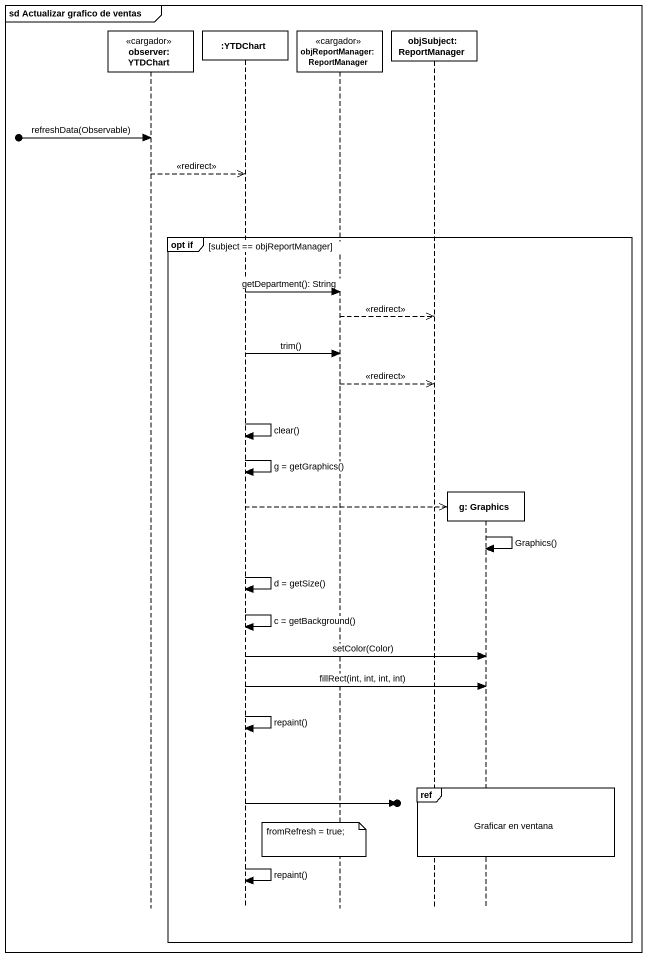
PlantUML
@startuml
mainframe sd Actualizar grafico de ventas
hide footbox
participant "observer: YTDChart" as observer_YTDChart <<cargador>>
participant ":YTDChart" as YTDChart
participant "objReportManager: ReportManager" as objReportManager <<cargador>>
participant "objSubject: ReportManager" as objSubject_ReportManager
participant "g: Graphics" as g_Graphics

[o-> observer_YTDChart : refreshData(Observable)
observer_YTDChart -->> YTDChart : <<redirect>>
group opt if [subject == objReportManager]
  YTDChart -> objReportManager : getDepartment(): String
  objReportManager -->> objSubject_ReportManager : <<redirect>>
  YTDChart -> objReportManager : trim()
  objReportManager -->> objSubject_ReportManager : <<redirect>>
  YTDChart -> YTDChart : clear()
  YTDChart -> YTDChart : g = getGraphics()
  YTDChart -->> g_Graphics **
  g_Graphics -> g_Graphics : Graphics()
  YTDChart -> YTDChart : d = getSize()
  YTDChart -> YTDChart : c = getBackground()
  YTDChart -> g_Graphics : setColor(Color)
  YTDChart -> g_Graphics : fillRect(int, int, int, int)
  YTDChart -> YTDChart : repaint()
  ref over objSubject_ReportManager, g_Graphics : Graficar en ventana
  YTDChart ->o]
  note over objReportManager : fromRefresh = true;
  YTDChart -> YTDChart : repaint()
end
@enduml
